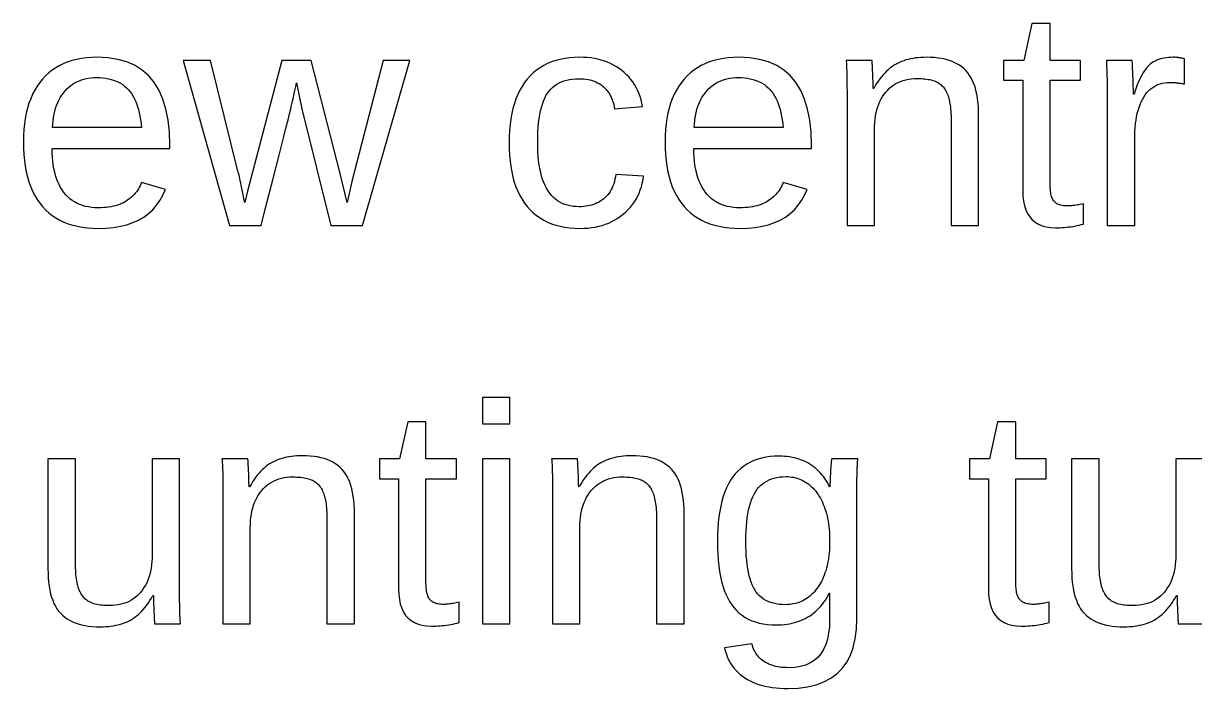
# Model space of a CAD drawing. Extents: x -27 to 133, y -77 to 15.
# Drawn here: x 82.41 to 91.01, y -1.87 to 3.01 of the extents above; entities that cross this region are included whole.
import ezdxf

# ---------------------------------------------------------------- set-up
doc = ezdxf.new("R2010")
doc.units = 0
doc.layers.get('0').update_dxf_attribs({"linetype": 'CONTINUOUS'})

msp = doc.modelspace()

# ---------------------------------------------------------------- linework, layer by layer
for points in [[(90.008, 1.51333), (90.0239, 1.51381), (90.0398, 1.5146), (90.0556, 1.51571), (90.0714, 1.51714), (90.0871, 1.51889), (90.1028, 1.52096), (90.1184, 1.52334), (90.134, 1.52604), (90.1495, 1.52906), (90.1649, 1.5324), (90.1803, 1.53606), (90.1957, 1.54003), (90.1957, 1.68885), (90.1842, 1.68653), (90.1731, 1.68439), (90.1624, 1.68245), (90.1522, 1.68068), (90.1424, 1.67911), (90.1331, 1.67771), (90.1241, 1.67651), (90.1156, 1.67549), (90.1075, 1.67465), (90.0998, 1.674), (90.0925, 1.67354), (90.0857, 1.67326), (90.0793, 1.67317), (90.0687, 1.67338), (90.0586, 1.674), (90.049, 1.67505), (90.0399, 1.67651), (90.0313, 1.67838), (90.0232, 1.68068), (90.0155, 1.68339), (90.0084, 1.68652), (90.0018, 1.69006), (89.9957, 1.69402), (89.99, 1.6984), (89.9849, 1.7032), (89.9803, 1.70841), (89.976, 1.71414), (89.9722, 1.72049), (89.9686, 1.72745), (89.9654, 1.73503), (89.9625, 1.74322), (89.96, 1.75203), (89.9578, 1.76146), (89.956, 1.7715), (89.9544, 1.78216), (89.9533, 1.79343), (89.9524, 1.80532), (89.9519, 1.81782), (89.9517, 1.83094), (89.9517, 2.59516), (90.1755, 2.59516), (90.1755, 2.74173), (89.9517, 2.74173), (89.9517, 3.01251), (89.8175, 3.01251), (89.7582, 2.74173), (89.6105, 2.74173), (89.6105, 2.59516), (89.7503, 2.59516), (89.7503, 1.7873), (89.7518, 1.74675), (89.7561, 1.70944), (89.7632, 1.67538), (89.7732, 1.64456), (89.7861, 1.61698), (89.8018, 1.59265), (89.8204, 1.57156), (89.8419, 1.55372), (89.8662, 1.53912), (89.8933, 1.52777), (89.9234, 1.51966), (89.9563, 1.51479), (89.992, 1.51317)], [(83.0191, 1.51039), (83.0734, 1.51548), (83.1244, 1.52395), (83.1722, 1.53582), (83.2167, 1.55107), (83.2579, 1.56971), (83.2959, 1.59175), (83.3305, 1.61717), (83.362, 1.64599), (83.3901, 1.67819), (83.415, 1.71378), (83.4366, 1.75277), (83.4549, 1.79514), (83.2781, 1.84548), (83.2735, 1.83325), (83.2683, 1.82136), (83.2625, 1.80979), (83.2561, 1.79855), (83.2491, 1.78765), (83.2415, 1.77708), (83.2332, 1.76683), (83.2244, 1.75692), (83.215, 1.74734), (83.205, 1.73809), (83.1943, 1.72917), (83.1831, 1.72058), (83.1713, 1.71232), (83.1588, 1.70455), (83.1458, 1.69739), (83.1321, 1.69085), (83.1178, 1.68494), (83.1029, 1.67965), (83.0874, 1.67499), (83.0712, 1.67094), (83.0545, 1.66752), (83.0371, 1.66472), (83.0191, 1.66254), (83.0005, 1.66098), (82.9813, 1.66005), (82.9615, 1.65974), (82.9365, 1.66041), (82.9124, 1.66241), (82.8893, 1.66576), (82.8671, 1.67044), (82.8458, 1.67646), (82.8255, 1.68381), (82.8062, 1.6925), (82.7877, 1.70254), (82.7702, 1.7139), (82.7537, 1.72661), (82.7381, 1.74065), (82.7234, 1.75603), (82.7097, 1.77275), (82.697, 1.7907), (82.6852, 1.80978), (82.6745, 1.82998), (82.6648, 1.8513), (82.6562, 1.87376), (82.6485, 1.89733), (82.6419, 1.92204), (82.6363, 1.94787), (82.6317, 1.97482), (82.6281, 2.0029), (82.6256, 2.0321), (82.6241, 2.06243), (82.6236, 2.09389), (83.4874, 2.09389), (83.4874, 2.12073), (83.4842, 2.21591), (83.4747, 2.30346), (83.4589, 2.38341), (83.4368, 2.45574), (83.4084, 2.52046), (83.3737, 2.57756), (83.3326, 2.62705), (83.2852, 2.66893), (83.2316, 2.70319), (83.1716, 2.72984), (83.1052, 2.74887), (83.0326, 2.76029), (82.9536, 2.7641), (82.9142, 2.76315), (82.8763, 2.76031), (82.8397, 2.75558), (82.8046, 2.74895), (82.7709, 2.74043), (82.7386, 2.73002), (82.7078, 2.71771), (82.6783, 2.70351), (82.6503, 2.68741), (82.6237, 2.66943), (82.5986, 2.64954), (82.5748, 2.62777), (82.5525, 2.6041), (82.5317, 2.57866), (82.5126, 2.55156), (82.4952, 2.5228), (82.4794, 2.4924), (82.4653, 2.46033), (82.4528, 2.42661), (82.442, 2.39124), (82.4329, 2.35421), (82.4254, 2.31552), (82.4196, 2.27518), (82.4154, 2.23319), (82.4129, 2.18953), (82.4121, 2.14423), (82.4129, 2.09661), (82.4154, 2.05082), (82.4196, 2.00688), (82.4254, 1.96478), (82.4329, 1.92452), (82.442, 1.8861), (82.4528, 1.84952), (82.4653, 1.81478), (82.4794, 1.78188), (82.4952, 1.75083), (82.5126, 1.72161), (82.5317, 1.69423), (82.5525, 1.6687), (82.5749, 1.64503), (82.5988, 1.62325), (82.6241, 1.60337), (82.6511, 1.58538), (82.6795, 1.56929), (82.7094, 1.55509), (82.7409, 1.54278), (82.7739, 1.53237), (82.8084, 1.52385), (82.8444, 1.51722), (82.8819, 1.51248), (82.9209, 1.50964), (82.9615, 1.5087)], [(86.5289, 1.50931), (86.5573, 1.51116), (86.5849, 1.51424), (86.6118, 1.51855), (86.6378, 1.52409), (86.663, 1.53086), (86.6875, 1.53887), (86.7111, 1.5481), (86.734, 1.55857), (86.756, 1.57027), (86.7773, 1.58319), (86.7978, 1.59736), (86.8174, 1.61275), (86.8361, 1.62917), (86.8536, 1.64644), (86.8699, 1.66453), (86.8849, 1.68346), (86.8988, 1.70322), (86.9114, 1.72382), (86.9229, 1.74525), (86.9331, 1.76752), (86.9422, 1.79062), (86.95, 1.81456), (86.9566, 1.83933), (86.962, 1.86493), (86.9663, 1.89137), (86.7626, 1.90478), (86.7597, 1.88656), (86.7561, 1.86908), (86.7519, 1.85235), (86.747, 1.83635), (86.7415, 1.8211), (86.7353, 1.80659), (86.7285, 1.79282), (86.721, 1.77979), (86.7128, 1.7675), (86.704, 1.75595), (86.6946, 1.74514), (86.6844, 1.73508), (86.6737, 1.72576), (86.6624, 1.71715), (86.6506, 1.70923), (86.6385, 1.702), (86.6259, 1.69546), (86.6129, 1.68961), (86.5995, 1.68444), (86.5857, 1.67997), (86.5715, 1.67618), (86.5568, 1.67308), (86.5418, 1.67067), (86.5263, 1.66895), (86.5104, 1.66792), (86.4941, 1.66758), (86.471, 1.66827), (86.4487, 1.67033), (86.4274, 1.67377), (86.4071, 1.67859), (86.3876, 1.68479), (86.369, 1.69236), (86.3514, 1.70131), (86.3347, 1.71164), (86.3188, 1.72335), (86.3039, 1.73643), (86.2899, 1.75089), (86.2769, 1.76672), (86.2647, 1.78393), (86.2534, 1.80258), (86.2431, 1.82271), (86.2336, 1.84432), (86.2251, 1.86741), (86.2174, 1.89199), (86.2107, 1.91805), (86.2048, 1.9456), (86.1999, 1.97462), (86.1958, 2.00513), (86.1927, 2.03712), (86.1904, 2.0706), (86.1891, 2.10556), (86.1886, 2.142), (86.189, 2.17987), (86.1903, 2.21602), (86.1924, 2.25044), (86.1954, 2.28315), (86.1992, 2.31413), (86.2039, 2.34339), (86.2094, 2.37093), (86.2157, 2.39675), (86.2229, 2.42085), (86.231, 2.44323), (86.2399, 2.46389), (86.2496, 2.48282), (86.2602, 2.50003), (86.2718, 2.51576), (86.2844, 2.53023), (86.298, 2.54344), (86.3127, 2.55539), (86.3284, 2.56608), (86.3452, 2.57552), (86.363, 2.5837), (86.3818, 2.59062), (86.4017, 2.59628), (86.4227, 2.60068), (86.4447, 2.60383), (86.4678, 2.60571), (86.4919, 2.60634), (86.5096, 2.60599), (86.5267, 2.60494), (86.5432, 2.60319), (86.5591, 2.60073), (86.5743, 2.59757), (86.5889, 2.59371), (86.6028, 2.58915), (86.6161, 2.58389), (86.6288, 2.57792), (86.6408, 2.57125), (86.6522, 2.56389), (86.663, 2.55582), (86.6731, 2.54704), (86.6826, 2.53767), (86.6916, 2.52782), (86.7, 2.51747), (86.7078, 2.50663), (86.7151, 2.4953), (86.7217, 2.48348), (86.7278, 2.47118), (86.7334, 2.45838), (86.7384, 2.44509), (86.7428, 2.43131), (86.7466, 2.41705), (86.7499, 2.40229), (86.7526, 2.38704), (86.9595, 2.4027), (86.9542, 2.42826), (86.9477, 2.45297), (86.9402, 2.47681), (86.9316, 2.49979), (86.922, 2.52191), (86.9112, 2.54317), (86.8994, 2.56357), (86.8865, 2.5831), (86.8725, 2.60178), (86.8574, 2.61959), (86.8412, 2.63655), (86.824, 2.65264), (86.8057, 2.66787), (86.7865, 2.68211), (86.7665, 2.6952), (86.7458, 2.70716), (86.7243, 2.71798), (86.7021, 2.72766), (86.6791, 2.7362), (86.6554, 2.7436), (86.631, 2.74987), (86.6058, 2.75499), (86.5798, 2.75898), (86.5531, 2.76182), (86.5256, 2.76353), (86.4974, 2.7641), (86.4596, 2.76315), (86.4231, 2.7603), (86.388, 2.75555), (86.3542, 2.7489), (86.3219, 2.74035), (86.2909, 2.7299), (86.2613, 2.71755), (86.233, 2.7033), (86.2062, 2.68714), (86.1807, 2.66909), (86.1566, 2.64914), (86.1339, 2.62729), (86.1125, 2.60354), (86.0927, 2.57798), (86.0744, 2.55071), (86.0577, 2.52172), (86.0426, 2.49101), (86.0291, 2.45859), (86.0172, 2.42446), (86.0069, 2.38861), (85.9981, 2.35105), (85.991, 2.31177), (85.9854, 2.27078), (85.9814, 2.22807), (85.9791, 2.18365), (85.9783, 2.13751), (85.9791, 2.09105), (85.9814, 2.04632), (85.9854, 2.00334), (85.9909, 1.96209), (85.9981, 1.92259), (86.0068, 1.88483), (86.017, 1.84881), (86.0289, 1.81453), (86.0424, 1.782), (86.0574, 1.7512), (86.074, 1.72215), (86.0922, 1.69483), (86.112, 1.66926), (86.1333, 1.64551), (86.156, 1.62366), (86.1801, 1.6037), (86.2056, 1.58565), (86.2326, 1.5695), (86.261, 1.55525), (86.2908, 1.5429), (86.3221, 1.53245), (86.3548, 1.5239), (86.3889, 1.51725), (86.4244, 1.5125), (86.4613, 1.50965), (86.4997, 1.5087)], [(87.7311, 1.51039), (87.7854, 1.51548), (87.8364, 1.52395), (87.8842, 1.53582), (87.9287, 1.55107), (87.9699, 1.56971), (88.0079, 1.59175), (88.0426, 1.61717), (88.074, 1.64599), (88.1021, 1.67819), (88.127, 1.71378), (88.1486, 1.75277), (88.1669, 1.79514), (87.9901, 1.84548), (87.9855, 1.83325), (87.9803, 1.82136), (87.9745, 1.80979), (87.9681, 1.79855), (87.9611, 1.78765), (87.9535, 1.77708), (87.9453, 1.76683), (87.9364, 1.75692), (87.927, 1.74734), (87.917, 1.73809), (87.9063, 1.72917), (87.8951, 1.72058), (87.8833, 1.71232), (87.8708, 1.70455), (87.8578, 1.69739), (87.8441, 1.69085), (87.8298, 1.68494), (87.8149, 1.67965), (87.7994, 1.67499), (87.7833, 1.67094), (87.7665, 1.66752), (87.7491, 1.66472), (87.7311, 1.66254), (87.7125, 1.66098), (87.6933, 1.66005), (87.6735, 1.65974), (87.6485, 1.66041), (87.6244, 1.66241), (87.6013, 1.66576), (87.5791, 1.67044), (87.5579, 1.67646), (87.5376, 1.68381), (87.5182, 1.6925), (87.4998, 1.70254), (87.4823, 1.7139), (87.4657, 1.72661), (87.4501, 1.74065), (87.4355, 1.75603), (87.4217, 1.77275), (87.409, 1.7907), (87.3973, 1.80978), (87.3866, 1.82998), (87.3769, 1.8513), (87.3682, 1.87376), (87.3606, 1.89733), (87.3539, 1.92204), (87.3483, 1.94787), (87.3437, 1.97482), (87.3402, 2.0029), (87.3376, 2.0321), (87.3361, 2.06243), (87.3356, 2.09389), (88.1994, 2.09389), (88.1994, 2.12073), (88.1962, 2.21591), (88.1868, 2.30346), (88.171, 2.38341), (88.1489, 2.45574), (88.1204, 2.52046), (88.0857, 2.57756), (88.0446, 2.62705), (87.9973, 2.66893), (87.9436, 2.70319), (87.8836, 2.72984), (87.8173, 2.74887), (87.7446, 2.76029), (87.6657, 2.7641), (87.6263, 2.76315), (87.5883, 2.76031), (87.5517, 2.75558), (87.5166, 2.74895), (87.4829, 2.74043), (87.4506, 2.73002), (87.4198, 2.71771), (87.3903, 2.70351), (87.3623, 2.68741), (87.3357, 2.66943), (87.3106, 2.64954), (87.2868, 2.62777), (87.2645, 2.6041), (87.2438, 2.57866), (87.2246, 2.55156), (87.2072, 2.5228), (87.1914, 2.4924), (87.1773, 2.46033), (87.1648, 2.42661), (87.154, 2.39124), (87.1449, 2.35421), (87.1374, 2.31552), (87.1316, 2.27518), (87.1274, 2.23319), (87.1249, 2.18953), (87.1241, 2.14423), (87.1249, 2.09661), (87.1274, 2.05082), (87.1316, 2.00688), (87.1374, 1.96478), (87.1449, 1.92452), (87.154, 1.8861), (87.1648, 1.84952), (87.1773, 1.81478), (87.1914, 1.78188), (87.2072, 1.75083), (87.2246, 1.72161), (87.2438, 1.69423), (87.2645, 1.6687), (87.2869, 1.64503), (87.3108, 1.62325), (87.3362, 1.60337), (87.3631, 1.58538), (87.3915, 1.56929), (87.4214, 1.55509), (87.4529, 1.54278), (87.4859, 1.53237), (87.5204, 1.52385), (87.5564, 1.51722), (87.5939, 1.51248), (87.6329, 1.50964), (87.6735, 1.5087)], [(88.6616, 2.23262), (88.6621, 2.25936), (88.6636, 2.28519), (88.666, 2.31011), (88.6695, 2.33411), (88.674, 2.35719), (88.6794, 2.37937), (88.6859, 2.40063), (88.6933, 2.42097), (88.7018, 2.4404), (88.7112, 2.45892), (88.7217, 2.47653), (88.7331, 2.49322), (88.7455, 2.50899), (88.7588, 2.52372), (88.7728, 2.53728), (88.7875, 2.54965), (88.803, 2.56085), (88.8191, 2.57086), (88.8361, 2.5797), (88.8537, 2.58736), (88.8721, 2.59384), (88.8912, 2.59914), (88.911, 2.60327), (88.9316, 2.60621), (88.9528, 2.60798), (88.9749, 2.60857), (88.9899, 2.6084), (89.0044, 2.60788), (89.0183, 2.60702), (89.0316, 2.60582), (89.0443, 2.60427), (89.0565, 2.60237), (89.0681, 2.60014), (89.0792, 2.59756), (89.0897, 2.59463), (89.0996, 2.59136), (89.1089, 2.58774), (89.1177, 2.58379), (89.1259, 2.57948), (89.1336, 2.57479), (89.1411, 2.56966), (89.1482, 2.56409), (89.1549, 2.55808), (89.1614, 2.55164), (89.1675, 2.54476), (89.1732, 2.53745), (89.1787, 2.5297), (89.1838, 2.52151), (89.1885, 2.51288), (89.193, 2.50381), (89.1971, 2.49431), (89.2009, 2.48438), (89.2043, 2.4739), (89.2075, 2.46279), (89.2105, 2.45105), (89.2131, 2.43867), (89.2155, 2.42565), (89.2176, 2.412), (89.2194, 2.39771), (89.2209, 2.38279), (89.2221, 2.36723), (89.2231, 2.35103), (89.2238, 2.3342), (89.2242, 2.31674), (89.2244, 2.29864), (89.2244, 1.53107), (89.4269, 1.53107), (89.4269, 2.33781), (89.4263, 2.37216), (89.4247, 2.40498), (89.422, 2.43627), (89.4181, 2.46604), (89.4132, 2.49427), (89.4072, 2.52098), (89.4001, 2.54615), (89.3919, 2.5698), (89.3826, 2.59191), (89.3723, 2.6125), (89.3608, 2.63156), (89.3482, 2.64909), (89.3346, 2.66508), (89.3197, 2.67973), (89.3036, 2.69321), (89.2863, 2.70551), (89.2677, 2.71664), (89.2478, 2.7266), (89.2266, 2.73539), (89.2042, 2.74301), (89.1805, 2.74945), (89.1556, 2.75473), (89.1293, 2.75883), (89.1019, 2.76176), (89.0731, 2.76351), (89.0431, 2.7641), (89.0225, 2.76379), (89.0025, 2.76287), (88.983, 2.76133), (88.964, 2.75918), (88.9455, 2.7564), (88.9275, 2.75302), (88.9101, 2.74902), (88.8932, 2.7444), (88.8768, 2.73917), (88.861, 2.73332), (88.8456, 2.72685), (88.8308, 2.71977), (88.8165, 2.71208), (88.8026, 2.70364), (88.789, 2.69433), (88.7756, 2.68416), (88.7625, 2.67312), (88.7496, 2.66121), (88.737, 2.64844), (88.7247, 2.6348), (88.7126, 2.62029), (88.7007, 2.60491), (88.6892, 2.58867), (88.6778, 2.57156), (88.6668, 2.55358), (88.656, 2.53473), (88.6526, 2.53473), (88.6523, 2.548), (88.6519, 2.56059), (88.6516, 2.57252), (88.6513, 2.58378), (88.651, 2.59437), (88.6507, 2.60429), (88.6504, 2.61354), (88.6501, 2.62212), (88.6498, 2.63003), (88.6495, 2.63728), (88.6492, 2.64386), (88.649, 2.64976), (88.6487, 2.655), (88.6484, 2.65987), (88.6482, 2.66464), (88.648, 2.66934), (88.6477, 2.67394), (88.6475, 2.67846), (88.6473, 2.68289), (88.647, 2.68724), (88.6468, 2.6915), (88.6466, 2.69568), (88.6464, 2.69977), (88.6463, 2.70377), (88.6461, 2.70768), (88.6459, 2.71152), (88.6457, 2.71519), (88.6455, 2.71864), (88.6454, 2.72186), (88.6452, 2.72486), (88.645, 2.72764), (88.6449, 2.73019), (88.6447, 2.73251), (88.6445, 2.73461), (88.6443, 2.73648), (88.6442, 2.73813), (88.644, 2.73956), (88.6438, 2.74075), (88.6437, 2.74173), (88.4535, 2.74173), (88.4544, 2.73352), (88.4554, 2.72337), (88.4562, 2.71128), (88.4569, 2.69724), (88.4576, 2.68125), (88.4582, 2.66331), (88.4587, 2.64343), (88.4592, 2.6216), (88.4595, 2.59782), (88.4598, 2.5721), (88.46, 2.54443), (88.4601, 2.51482), (88.4602, 2.48325), (88.4602, 1.53107), (88.6616, 1.53107)], [(90.5728, 2.16213), (90.5732, 2.19257), (90.5743, 2.22189), (90.5763, 2.25012), (90.579, 2.27723), (90.5825, 2.30324), (90.5868, 2.32815), (90.5919, 2.35194), (90.5978, 2.37464), (90.6044, 2.39622), (90.6118, 2.4167), (90.62, 2.43608), (90.629, 2.45434), (90.6388, 2.47151), (90.6493, 2.48748), (90.6605, 2.50217), (90.6724, 2.51559), (90.685, 2.52773), (90.6984, 2.53859), (90.7124, 2.54818), (90.7271, 2.55648), (90.7425, 2.56351), (90.7586, 2.56926), (90.7754, 2.57373), (90.793, 2.57693), (90.8112, 2.57884), (90.8301, 2.57948), (90.8403, 2.57942), (90.8501, 2.57922), (90.8597, 2.57889), (90.8689, 2.57842), (90.8778, 2.57783), (90.8864, 2.5771), (90.8946, 2.57624), (90.9026, 2.57525), (90.9102, 2.57412), (90.9175, 2.57286), (90.9245, 2.57147), (90.9312, 2.56995), (90.9375, 2.5683), (90.9375, 2.75291), (90.9312, 2.75457), (90.9248, 2.75609), (90.9185, 2.75748), (90.9122, 2.75874), (90.9059, 2.75986), (90.8996, 2.76086), (90.8933, 2.76172), (90.887, 2.76245), (90.8807, 2.76304), (90.8745, 2.7635), (90.8683, 2.76384), (90.8621, 2.76403), (90.8559, 2.7641), (90.8386, 2.76376), (90.822, 2.76275), (90.8059, 2.76106), (90.7905, 2.7587), (90.7757, 2.75566), (90.7615, 2.75195), (90.7479, 2.74756), (90.7349, 2.74249), (90.7225, 2.73675), (90.7107, 2.73034), (90.6996, 2.72325), (90.689, 2.71548), (90.6791, 2.70704), (90.6695, 2.69768), (90.6601, 2.68716), (90.6509, 2.67547), (90.6419, 2.66261), (90.633, 2.64859), (90.6243, 2.6334), (90.6158, 2.61705), (90.6075, 2.59953), (90.5993, 2.58084), (90.5913, 2.561), (90.5834, 2.53998), (90.5758, 2.5178), (90.5683, 2.49446), (90.5638, 2.49446), (90.5638, 2.5018), (90.5636, 2.51109), (90.5633, 2.52232), (90.563, 2.5355), (90.5625, 2.55063), (90.5619, 2.56771), (90.5612, 2.58673), (90.5604, 2.60769), (90.5595, 2.63061), (90.5585, 2.65547), (90.5574, 2.68227), (90.5562, 2.71103), (90.5549, 2.74173), (90.3647, 2.74173), (90.3657, 2.71813), (90.3666, 2.69485), (90.3674, 2.67189), (90.3682, 2.64925), (90.3688, 2.62692), (90.3694, 2.60492), (90.3699, 2.58323), (90.3704, 2.56185), (90.3707, 2.5408), (90.371, 2.52006), (90.3712, 2.49964), (90.3713, 2.47954), (90.3714, 2.45976), (90.3714, 1.53107), (90.5728, 1.53107)], [(84.1884, 1.6508), (84.217, 1.76212), (84.2433, 1.86503), (84.2675, 1.95951), (84.2894, 2.04559), (84.3092, 2.12324), (84.3267, 2.19249), (84.3421, 2.25332), (84.3552, 2.30573), (84.3662, 2.34973), (84.375, 2.38531), (84.3815, 2.41248), (84.3859, 2.43123), (84.3891, 2.44551), (84.3922, 2.45927), (84.3951, 2.47251), (84.3979, 2.48523), (84.4006, 2.49742), (84.4032, 2.50909), (84.4056, 2.52024), (84.4078, 2.53086), (84.41, 2.54096), (84.412, 2.55054), (84.4139, 2.55959), (84.4156, 2.56812), (84.4172, 2.57613), (84.4575, 2.38704), (84.669, 1.53107), (84.9029, 1.53107), (85.2497, 2.74173), (85.0528, 2.74173), (84.8234, 1.85332), (84.7887, 1.69779), (84.7373, 1.91037), (84.5258, 2.74173), (84.3098, 2.74173), (84.057, 1.78058), (84.0379, 1.69779), (84.0319, 1.72675), (84.0263, 1.75372), (84.0211, 1.7787), (84.0162, 1.8017), (84.0118, 1.82272), (84.0077, 1.84175), (84.004, 1.85879), (84.0007, 1.87384), (83.9977, 1.88691), (83.9952, 1.898), (83.993, 1.9071), (83.9912, 1.91421), (83.9898, 1.91933), (83.7851, 2.74173), (83.5859, 2.74173), (83.9249, 1.53107), (84.1577, 1.53107)], [(82.6273, 2.2742), (82.6297, 2.29923), (82.6331, 2.3234), (82.6374, 2.3467), (82.6426, 2.36913), (82.6488, 2.3907), (82.6559, 2.4114), (82.6639, 2.43123), (82.6729, 2.45019), (82.6828, 2.46829), (82.6936, 2.48552), (82.7054, 2.50188), (82.7181, 2.51738), (82.7316, 2.53186), (82.7459, 2.54519), (82.7609, 2.55735), (82.7766, 2.56836), (82.793, 2.57821), (82.8101, 2.5869), (82.828, 2.59443), (82.8466, 2.6008), (82.8659, 2.60602), (82.8859, 2.61007), (82.9066, 2.61297), (82.9281, 2.61471), (82.9503, 2.61529), (82.9731, 2.61477), (82.9951, 2.61321), (83.0162, 2.61061), (83.0366, 2.60697), (83.056, 2.60229), (83.0747, 2.59658), (83.0925, 2.58982), (83.1095, 2.58203), (83.1256, 2.57319), (83.141, 2.56332), (83.1554, 2.5524), (83.1691, 2.54045), (83.1819, 2.52746), (83.1939, 2.51333), (83.2052, 2.49798), (83.2157, 2.48141), (83.2254, 2.46361), (83.2344, 2.44459), (83.2427, 2.42434), (83.2502, 2.40286), (83.2569, 2.38016), (83.2629, 2.35624), (83.2681, 2.33109), (83.2726, 2.30472), (83.2763, 2.27712), (83.2792, 2.24829), (82.6258, 2.24829)], [(87.3393, 2.2742), (87.3418, 2.29923), (87.3451, 2.3234), (87.3494, 2.3467), (87.3547, 2.36913), (87.3608, 2.3907), (87.3679, 2.4114), (87.376, 2.43123), (87.3849, 2.45019), (87.3948, 2.46829), (87.4057, 2.48552), (87.4174, 2.50188), (87.4301, 2.51738), (87.4437, 2.53186), (87.4579, 2.54519), (87.4729, 2.55735), (87.4886, 2.56836), (87.505, 2.57821), (87.5221, 2.5869), (87.54, 2.59443), (87.5586, 2.6008), (87.5779, 2.60602), (87.5979, 2.61007), (87.6187, 2.61297), (87.6401, 2.61471), (87.6623, 2.61529), (87.6851, 2.61477), (87.7071, 2.61321), (87.7283, 2.61061), (87.7486, 2.60697), (87.7681, 2.60229), (87.7867, 2.59658), (87.8045, 2.58982), (87.8215, 2.58203), (87.8377, 2.57319), (87.853, 2.56332), (87.8675, 2.5524), (87.8811, 2.54045), (87.8939, 2.52746), (87.9059, 2.51333), (87.9172, 2.49798), (87.9277, 2.48141), (87.9374, 2.46361), (87.9464, 2.44459), (87.9547, 2.42434), (87.9622, 2.40286), (87.9689, 2.38016), (87.9749, 2.35624), (87.9801, 2.33109), (87.9846, 2.30472), (87.9883, 2.27712), (87.9913, 2.24829), (87.3378, 2.24829)], [(85.9838, 0.26804), (85.7824, 0.26804), (85.7824, 0.07559), (85.9838, 0.07559)], [(85.4246, -1.41016), (85.4406, -1.40968), (85.4565, -1.40889), (85.4723, -1.40778), (85.488, -1.40634), (85.5038, -1.4046), (85.5194, -1.40253), (85.535, -1.40015), (85.5506, -1.39744), (85.5661, -1.39442), (85.5816, -1.39109), (85.597, -1.38743), (85.6123, -1.38346), (85.6123, -1.23464), (85.6008, -1.23696), (85.5897, -1.2391), (85.5791, -1.24104), (85.5689, -1.24281), (85.5591, -1.24438), (85.5497, -1.24577), (85.5407, -1.24698), (85.5322, -1.248), (85.5241, -1.24883), (85.5164, -1.24948), (85.5092, -1.24995), (85.5024, -1.25023), (85.4959, -1.25032), (85.4853, -1.25011), (85.4752, -1.24948), (85.4656, -1.24844), (85.4565, -1.24698), (85.4479, -1.2451), (85.4398, -1.24281), (85.4322, -1.2401), (85.4251, -1.23697), (85.4184, -1.23343), (85.4123, -1.22946), (85.4067, -1.22508), (85.4015, -1.22029), (85.3969, -1.21507), (85.3927, -1.20934), (85.3888, -1.203), (85.3853, -1.19604), (85.3821, -1.18846), (85.3792, -1.18026), (85.3767, -1.17146), (85.3745, -1.16203), (85.3726, -1.15199), (85.3711, -1.14133), (85.3699, -1.13006), (85.3691, -1.11817), (85.3686, -1.10567), (85.3684, -1.09254), (85.3684, -0.32833), (85.5922, -0.32833), (85.5922, -0.18176), (85.3684, -0.18176), (85.3684, 0.08902), (85.2341, 0.08902), (85.1748, -0.18176), (85.0271, -0.18176), (85.0271, -0.32833), (85.167, -0.32833), (85.167, -1.13619), (85.1684, -1.17674), (85.1727, -1.21405), (85.1799, -1.24811), (85.1899, -1.27893), (85.2027, -1.30651), (85.2185, -1.33084), (85.2371, -1.35192), (85.2585, -1.36977), (85.2828, -1.38437), (85.31, -1.39572), (85.34, -1.40383), (85.3729, -1.4087), (85.4087, -1.41032)], [(89.7562, -1.41016), (89.7721, -1.40968), (89.788, -1.40889), (89.8038, -1.40778), (89.8196, -1.40634), (89.8353, -1.4046), (89.851, -1.40253), (89.8666, -1.40015), (89.8822, -1.39744), (89.8977, -1.39442), (89.9131, -1.39109), (89.9285, -1.38743), (89.9439, -1.38346), (89.9439, -1.23464), (89.9324, -1.23696), (89.9213, -1.2391), (89.9107, -1.24104), (89.9004, -1.24281), (89.8906, -1.24438), (89.8813, -1.24577), (89.8723, -1.24698), (89.8638, -1.248), (89.8557, -1.24883), (89.848, -1.24948), (89.8407, -1.24995), (89.8339, -1.25023), (89.8275, -1.25032), (89.8169, -1.25011), (89.8068, -1.24948), (89.7972, -1.24844), (89.7881, -1.24698), (89.7795, -1.2451), (89.7714, -1.24281), (89.7638, -1.2401), (89.7566, -1.23697), (89.75, -1.23343), (89.7439, -1.22946), (89.7382, -1.22508), (89.7331, -1.22029), (89.7285, -1.21507), (89.7243, -1.20934), (89.7204, -1.203), (89.7168, -1.19604), (89.7136, -1.18846), (89.7107, -1.18026), (89.7082, -1.17146), (89.706, -1.16203), (89.7042, -1.15199), (89.7026, -1.14133), (89.7015, -1.13006), (89.7006, -1.11817), (89.7001, -1.10567), (89.6999, -1.09254), (89.6999, -0.32833), (89.9237, -0.32833), (89.9237, -0.18176), (89.6999, -0.18176), (89.6999, 0.08902), (89.5657, 0.08902), (89.5064, -0.18176), (89.3587, -0.18176), (89.3587, -0.32833), (89.4985, -0.32833), (89.4985, -1.13619), (89.5, -1.17674), (89.5043, -1.21405), (89.5114, -1.24811), (89.5214, -1.27893), (89.5343, -1.30651), (89.55, -1.33084), (89.5686, -1.35192), (89.5901, -1.36977), (89.6144, -1.38437), (89.6416, -1.39572), (89.6716, -1.40383), (89.7045, -1.4087), (89.7402, -1.41032)], [(84.0782, -0.69087), (84.0787, -0.66413), (84.0802, -0.6383), (84.0827, -0.61338), (84.0862, -0.58938), (84.0906, -0.56629), (84.0961, -0.54412), (84.1025, -0.52286), (84.11, -0.50252), (84.1184, -0.48308), (84.1279, -0.46457), (84.1383, -0.44696), (84.1497, -0.43027), (84.1621, -0.41449), (84.1754, -0.39976), (84.1894, -0.38621), (84.2041, -0.37384), (84.2196, -0.36264), (84.2358, -0.35263), (84.2527, -0.34379), (84.2703, -0.33613), (84.2887, -0.32965), (84.3078, -0.32434), (84.3276, -0.32022), (84.3482, -0.31727), (84.3695, -0.31551), (84.3915, -0.31492), (84.4065, -0.31509), (84.421, -0.31561), (84.4349, -0.31647), (84.4482, -0.31767), (84.461, -0.31922), (84.4732, -0.32111), (84.4848, -0.32335), (84.4958, -0.32593), (84.5063, -0.32886), (84.5162, -0.33213), (84.5256, -0.33574), (84.5343, -0.3397), (84.5425, -0.34401), (84.5503, -0.3487), (84.5577, -0.35383), (84.5648, -0.3594), (84.5716, -0.3654), (84.578, -0.37184), (84.5841, -0.37872), (84.5899, -0.38604), (84.5953, -0.39379), (84.6004, -0.40198), (84.6052, -0.41061), (84.6096, -0.41967), (84.6137, -0.42917), (84.6175, -0.43911), (84.621, -0.44959), (84.6242, -0.4607), (84.6271, -0.47244), (84.6298, -0.48482), (84.6321, -0.49784), (84.6342, -0.51149), (84.636, -0.52578), (84.6375, -0.5407), (84.6388, -0.55626), (84.6398, -0.57246), (84.6405, -0.58929), (84.6409, -0.60675), (84.641, -0.62485), (84.641, -1.39242), (84.8435, -1.39242), (84.8435, -0.58568), (84.843, -0.55133), (84.8413, -0.51851), (84.8386, -0.48721), (84.8348, -0.45745), (84.8299, -0.42922), (84.8239, -0.40251), (84.8168, -0.37733), (84.8086, -0.35369), (84.7993, -0.33157), (84.7889, -0.31099), (84.7774, -0.29193), (84.7649, -0.2744), (84.7512, -0.2584), (84.7364, -0.24376), (84.7203, -0.23028), (84.7029, -0.21798), (84.6843, -0.20685), (84.6644, -0.19689), (84.6433, -0.1881), (84.6208, -0.18048), (84.5971, -0.17403), (84.5722, -0.16876), (84.546, -0.16466), (84.5185, -0.16173), (84.4898, -0.15997), (84.4598, -0.15939), (84.4392, -0.1597), (84.4191, -0.16062), (84.3996, -0.16216), (84.3806, -0.16431), (84.3621, -0.16708), (84.3442, -0.17047), (84.3268, -0.17447), (84.3099, -0.17909), (84.2935, -0.18432), (84.2776, -0.19017), (84.2623, -0.19664), (84.2475, -0.20372), (84.2332, -0.21141), (84.2193, -0.21985), (84.2056, -0.22915), (84.1922, -0.23933), (84.1791, -0.25037), (84.1663, -0.26227), (84.1536, -0.27505), (84.1413, -0.28869), (84.1292, -0.3032), (84.1174, -0.31857), (84.1058, -0.33482), (84.0945, -0.35193), (84.0834, -0.36991), (84.0726, -0.38875), (84.0693, -0.38875), (84.0689, -0.37549), (84.0686, -0.36289), (84.0683, -0.35097), (84.0679, -0.33971), (84.0676, -0.32912), (84.0673, -0.3192), (84.067, -0.30995), (84.0667, -0.30137), (84.0664, -0.29345), (84.0662, -0.28621), (84.0659, -0.27963), (84.0656, -0.27372), (84.0653, -0.26848), (84.0651, -0.26362), (84.0648, -0.25884), (84.0646, -0.25415), (84.0644, -0.24955), (84.0641, -0.24503), (84.0639, -0.24059), (84.0637, -0.23625), (84.0635, -0.23199), (84.0633, -0.22781), (84.0631, -0.22372), (84.0629, -0.21972), (84.0627, -0.2158), (84.0625, -0.21197), (84.0624, -0.2083), (84.0622, -0.20485), (84.062, -0.20162), (84.0619, -0.19862), (84.0617, -0.19585), (84.0615, -0.1933), (84.0613, -0.19098), (84.0612, -0.18888), (84.061, -0.18701), (84.0608, -0.18536), (84.0607, -0.18393), (84.0605, -0.18274), (84.0603, -0.18176), (83.8701, -0.18176), (83.8711, -0.18996), (83.872, -0.20011), (83.8728, -0.21221), (83.8736, -0.22625), (83.8743, -0.24224), (83.8749, -0.26018), (83.8754, -0.28006), (83.8758, -0.30189), (83.8762, -0.32566), (83.8764, -0.35139), (83.8766, -0.37906), (83.8768, -0.40867), (83.8768, -0.44023), (83.8768, -1.39242), (84.0782, -1.39242)], [(86.4986, -0.69087), (86.4991, -0.66413), (86.5006, -0.6383), (86.503, -0.61338), (86.5065, -0.58938), (86.511, -0.56629), (86.5164, -0.54412), (86.5229, -0.52286), (86.5303, -0.50252), (86.5388, -0.48308), (86.5482, -0.46457), (86.5587, -0.44696), (86.5701, -0.43027), (86.5825, -0.41449), (86.5958, -0.39976), (86.6098, -0.38621), (86.6245, -0.37384), (86.64, -0.36264), (86.6561, -0.35263), (86.6731, -0.34379), (86.6907, -0.33613), (86.7091, -0.32965), (86.7282, -0.32434), (86.748, -0.32022), (86.7686, -0.31727), (86.7898, -0.31551), (86.8119, -0.31492), (86.8269, -0.31509), (86.8414, -0.31561), (86.8552, -0.31647), (86.8686, -0.31767), (86.8813, -0.31922), (86.8935, -0.32111), (86.9051, -0.32335), (86.9162, -0.32593), (86.9267, -0.32886), (86.9366, -0.33213), (86.9459, -0.33574), (86.9547, -0.3397), (86.9629, -0.34401), (86.9706, -0.3487), (86.9781, -0.35383), (86.9852, -0.3594), (86.9919, -0.3654), (86.9984, -0.37184), (87.0045, -0.37872), (87.0102, -0.38604), (87.0157, -0.39379), (87.0208, -0.40198), (87.0255, -0.41061), (87.03, -0.41967), (87.0341, -0.42917), (87.0379, -0.43911), (87.0413, -0.44959), (87.0445, -0.4607), (87.0475, -0.47244), (87.0501, -0.48482), (87.0525, -0.49784), (87.0546, -0.51149), (87.0564, -0.52578), (87.0579, -0.5407), (87.0591, -0.55626), (87.0601, -0.57246), (87.0608, -0.58929), (87.0612, -0.60675), (87.0614, -0.62485), (87.0614, -1.39242), (87.2639, -1.39242), (87.2639, -0.58568), (87.2633, -0.55133), (87.2617, -0.51851), (87.259, -0.48721), (87.2551, -0.45745), (87.2502, -0.42922), (87.2442, -0.40251), (87.2371, -0.37733), (87.2289, -0.35369), (87.2196, -0.33157), (87.2093, -0.31099), (87.1978, -0.29193), (87.1852, -0.2744), (87.1716, -0.2584), (87.1567, -0.24376), (87.1406, -0.23028), (87.1233, -0.21798), (87.1047, -0.20685), (87.0848, -0.19689), (87.0636, -0.1881), (87.0412, -0.18048), (87.0175, -0.17403), (86.9926, -0.16876), (86.9663, -0.16466), (86.9389, -0.16173), (86.9101, -0.15997), (86.8801, -0.15939), (86.8595, -0.1597), (86.8395, -0.16062), (86.82, -0.16216), (86.801, -0.16431), (86.7825, -0.16708), (86.7645, -0.17047), (86.7471, -0.17447), (86.7302, -0.17909), (86.7138, -0.18432), (86.698, -0.19017), (86.6826, -0.19664), (86.6678, -0.20372), (86.6535, -0.21141), (86.6396, -0.21985), (86.626, -0.22915), (86.6126, -0.23933), (86.5995, -0.25037), (86.5866, -0.26227), (86.574, -0.27505), (86.5616, -0.28869), (86.5496, -0.3032), (86.5377, -0.31857), (86.5261, -0.33482), (86.5148, -0.35193), (86.5038, -0.36991), (86.493, -0.38875), (86.4896, -0.38875), (86.4893, -0.37549), (86.4889, -0.36289), (86.4886, -0.35097), (86.4883, -0.33971), (86.488, -0.32912), (86.4877, -0.3192), (86.4874, -0.30995), (86.4871, -0.30137), (86.4868, -0.29345), (86.4865, -0.28621), (86.4862, -0.27963), (86.486, -0.27372), (86.4857, -0.26848), (86.4854, -0.26362), (86.4852, -0.25884), (86.4849, -0.25415), (86.4847, -0.24955), (86.4845, -0.24503), (86.4843, -0.24059), (86.484, -0.23625), (86.4838, -0.23199), (86.4836, -0.22781), (86.4834, -0.22372), (86.4833, -0.21972), (86.4831, -0.2158), (86.4829, -0.21197), (86.4827, -0.2083), (86.4825, -0.20485), (86.4824, -0.20162), (86.4822, -0.19862), (86.482, -0.19585), (86.4819, -0.1933), (86.4817, -0.19098), (86.4815, -0.18888), (86.4813, -0.18701), (86.4812, -0.18536), (86.481, -0.18393), (86.4808, -0.18274), (86.4807, -0.18176), (86.2905, -0.18176), (86.2914, -0.18996), (86.2924, -0.20011), (86.2932, -0.21221), (86.2939, -0.22625), (86.2946, -0.24224), (86.2952, -0.26018), (86.2957, -0.28006), (86.2962, -0.30189), (86.2965, -0.32566), (86.2968, -0.35139), (86.297, -0.37906), (86.2971, -0.40867), (86.2972, -0.44023), (86.2972, -1.39242), (86.4986, -1.39242)], [(88.1009, -1.86493), (88.1699, -1.85587), (88.2329, -1.84077), (88.2899, -1.81964), (88.3409, -1.79247), (88.3858, -1.75926), (88.4248, -1.72001), (88.4578, -1.67473), (88.4848, -1.62341), (88.5058, -1.56604), (88.5208, -1.50265), (88.5298, -1.43321), (88.5328, -1.35773), (88.5328, -0.4324), (88.5328, -0.4039), (88.533, -0.37694), (88.5332, -0.35152), (88.5334, -0.32763), (88.5338, -0.30528), (88.5342, -0.28446), (88.5347, -0.26518), (88.5353, -0.24744), (88.536, -0.23123), (88.5368, -0.21656), (88.5376, -0.20342), (88.5385, -0.19182), (88.5395, -0.18176), (88.3482, -0.18176), (88.3475, -0.18341), (88.3468, -0.18595), (88.3461, -0.18937), (88.3454, -0.19368), (88.3447, -0.19888), (88.3441, -0.20496), (88.3434, -0.21194), (88.3427, -0.21979), (88.342, -0.22854), (88.3413, -0.23817), (88.3406, -0.24869), (88.3399, -0.2601), (88.3392, -0.2724), (88.3386, -0.28484), (88.338, -0.29671), (88.3374, -0.30799), (88.3369, -0.31869), (88.3365, -0.3288), (88.3361, -0.33834), (88.3357, -0.34729), (88.3354, -0.35565), (88.3352, -0.36344), (88.335, -0.37064), (88.3349, -0.37726), (88.3348, -0.3833), (88.3348, -0.38875), (88.3325, -0.38875), (88.3244, -0.37235), (88.3157, -0.35654), (88.3065, -0.34131), (88.2968, -0.32668), (88.2866, -0.31263), (88.2758, -0.29917), (88.2646, -0.28631), (88.2529, -0.27403), (88.2406, -0.26234), (88.2278, -0.25124), (88.2146, -0.24073), (88.2008, -0.23081), (88.1865, -0.22148), (88.1718, -0.21279), (88.1566, -0.20479), (88.141, -0.19749), (88.1251, -0.19089), (88.1087, -0.18498), (88.092, -0.17977), (88.0748, -0.17525), (88.0572, -0.17143), (88.0392, -0.1683), (88.0209, -0.16587), (88.0021, -0.16413), (87.9829, -0.16309), (87.9633, -0.16274), (87.9287, -0.16364), (87.8955, -0.16635), (87.8636, -0.17087), (87.8332, -0.1772), (87.8041, -0.18533), (87.7765, -0.19527), (87.7502, -0.20702), (87.7253, -0.22058), (87.7017, -0.23594), (87.6796, -0.25312), (87.6588, -0.2721), (87.6394, -0.29288), (87.6215, -0.31548), (87.6048, -0.33997), (87.5895, -0.36645), (87.5755, -0.39493), (87.5629, -0.4254), (87.5516, -0.45787), (87.5416, -0.49233), (87.533, -0.52877), (87.5256, -0.56722), (87.5197, -0.60765), (87.515, -0.65008), (87.5117, -0.6945), (87.5097, -0.74092), (87.509, -0.78932), (87.5096, -0.83704), (87.5115, -0.88276), (87.5146, -0.92647), (87.5189, -0.96819), (87.5245, -1.00791), (87.5313, -1.04563), (87.5393, -1.08135), (87.5486, -1.11507), (87.5591, -1.14679), (87.5709, -1.17651), (87.5839, -1.20424), (87.5981, -1.22996), (87.6136, -1.25368), (87.6304, -1.27553), (87.6486, -1.29563), (87.6682, -1.31398), (87.6892, -1.33059), (87.7116, -1.34544), (87.7353, -1.35855), (87.7605, -1.36991), (87.7871, -1.37953), (87.8151, -1.38739), (87.8444, -1.39351), (87.8752, -1.39788), (87.9074, -1.4005), (87.9409, -1.40138), (87.9612, -1.40103), (87.9811, -1.39999), (88.0006, -1.39825), (88.0197, -1.39581), (88.0384, -1.39269), (88.0567, -1.38886), (88.0746, -1.38434), (88.0921, -1.37913), (88.1092, -1.37322), (88.1259, -1.36662), (88.1422, -1.35932), (88.1581, -1.35132), (88.1736, -1.34264), (88.1887, -1.33326), (88.2033, -1.32319), (88.2173, -1.31245), (88.2309, -1.30102), (88.2439, -1.28892), (88.2565, -1.27613), (88.2686, -1.26266), (88.2801, -1.24851), (88.2911, -1.23367), (88.3017, -1.21816), (88.3117, -1.20196), (88.3213, -1.18508), (88.3303, -1.16752), (88.3325, -1.16752), (88.3325, -1.3622), (88.3307, -1.41434), (88.3254, -1.46231), (88.3165, -1.50611), (88.304, -1.54573), (88.288, -1.58119), (88.2684, -1.61247), (88.2453, -1.63958), (88.2185, -1.66252), (88.1883, -1.68129), (88.1544, -1.69589), (88.117, -1.70632), (88.0761, -1.71258), (88.0315, -1.71466), (88.0146, -1.71439), (87.9981, -1.71359), (87.9822, -1.71225), (87.9668, -1.71037), (87.9518, -1.70796), (87.9374, -1.70501), (87.9235, -1.70152), (87.9101, -1.6975), (87.8973, -1.69294), (87.8849, -1.68784), (87.873, -1.68221), (87.8617, -1.67604), (87.8508, -1.66934), (87.8405, -1.66214), (87.8308, -1.65448), (87.8217, -1.64637), (87.8131, -1.6378), (87.8051, -1.62877), (87.7977, -1.61929), (87.7908, -1.60935), (87.7846, -1.59895), (87.7789, -1.58809), (87.7738, -1.57678), (87.7692, -1.56501), (87.7653, -1.55279), (87.7619, -1.54011), (87.5594, -1.5692), (87.565, -1.59084), (87.5717, -1.61172), (87.5793, -1.63181), (87.588, -1.65114), (87.5976, -1.66968), (87.6082, -1.68746), (87.6198, -1.70446), (87.6325, -1.72068), (87.6461, -1.73613), (87.6607, -1.7508), (87.6762, -1.7647), (87.6928, -1.77783), (87.7104, -1.79018), (87.729, -1.80169), (87.7485, -1.81227), (87.7689, -1.82193), (87.7903, -1.83067), (87.8127, -1.8385), (87.836, -1.8454), (87.8603, -1.85138), (87.8855, -1.85644), (87.9117, -1.86058), (87.9388, -1.8638), (87.9669, -1.86611), (87.9959, -1.86749), (88.0259, -1.86795)], [(82.9966, -1.41448), (83.0166, -1.41356), (83.0361, -1.41202), (83.0551, -1.40986), (83.0736, -1.40709), (83.0916, -1.40371), (83.109, -1.39971), (83.1259, -1.39509), (83.1423, -1.38986), (83.1581, -1.38401), (83.1735, -1.37754), (83.1883, -1.37046), (83.2026, -1.36277), (83.2165, -1.35433), (83.2301, -1.34502), (83.2435, -1.33485), (83.2566, -1.32381), (83.2695, -1.3119), (83.2821, -1.29913), (83.2945, -1.28549), (83.3066, -1.27098), (83.3184, -1.2556), (83.33, -1.23936), (83.3413, -1.22225), (83.3524, -1.20427), (83.3632, -1.18542), (83.3665, -1.18542), (83.3668, -1.19869), (83.3672, -1.21128), (83.3675, -1.22321), (83.3678, -1.23447), (83.3681, -1.24506), (83.3685, -1.25498), (83.3688, -1.26423), (83.369, -1.27282), (83.3693, -1.28073), (83.3696, -1.28798), (83.3699, -1.29456), (83.3702, -1.30047), (83.3704, -1.30571), (83.3707, -1.31057), (83.3709, -1.31535), (83.3712, -1.32003), (83.3714, -1.32464), (83.3716, -1.32916), (83.3718, -1.33359), (83.3721, -1.33793), (83.3723, -1.34219), (83.3725, -1.34637), (83.3727, -1.35046), (83.3729, -1.35446), (83.373, -1.35837), (83.3732, -1.3622), (83.3734, -1.36588), (83.3736, -1.36933), (83.3737, -1.37255), (83.3739, -1.37555), (83.3741, -1.37833), (83.3743, -1.38088), (83.3744, -1.3832), (83.3746, -1.3853), (83.3748, -1.38717), (83.3749, -1.38882), (83.3751, -1.39024), (83.3753, -1.39144), (83.3755, -1.39242), (83.5657, -1.39242), (83.5647, -1.38421), (83.5638, -1.37406), (83.5629, -1.36197), (83.5622, -1.34792), (83.5615, -1.33194), (83.5609, -1.314), (83.5604, -1.29412), (83.56, -1.27229), (83.5596, -1.24851), (83.5593, -1.22279), (83.5591, -1.19512), (83.559, -1.16551), (83.559, -1.13394), (83.559, -0.18176), (83.3576, -0.18176), (83.3576, -0.88331), (83.3571, -0.91005), (83.3556, -0.93588), (83.3531, -0.96079), (83.3496, -0.9848), (83.3451, -1.00788), (83.3397, -1.03006), (83.3332, -1.05132), (83.3258, -1.07166), (83.3173, -1.09109), (83.3079, -1.10961), (83.2975, -1.12722), (83.2861, -1.14391), (83.2736, -1.15968), (83.2604, -1.17441), (83.2464, -1.18797), (83.2316, -1.20034), (83.2162, -1.21153), (83.2, -1.22155), (83.1831, -1.23039), (83.1654, -1.23805), (83.147, -1.24453), (83.1279, -1.24983), (83.1081, -1.25396), (83.0876, -1.2569), (83.0663, -1.25867), (83.0443, -1.25926), (83.0292, -1.25909), (83.0148, -1.25857), (83.0009, -1.25771), (82.9875, -1.25651), (82.9748, -1.25496), (82.9626, -1.25306), (82.951, -1.25083), (82.9399, -1.24824), (82.9294, -1.24532), (82.9195, -1.24205), (82.9102, -1.23843), (82.9014, -1.23447), (82.8932, -1.23017), (82.8854, -1.22548), (82.878, -1.22035), (82.8709, -1.21478), (82.8642, -1.20877), (82.8578, -1.20233), (82.8517, -1.19545), (82.8459, -1.18814), (82.8405, -1.18038), (82.8353, -1.17219), (82.8306, -1.16357), (82.8261, -1.1545), (82.822, -1.145), (82.8182, -1.13507), (82.8148, -1.12459), (82.8116, -1.11348), (82.8086, -1.10174), (82.806, -1.08936), (82.8036, -1.07634), (82.8016, -1.06269), (82.7998, -1.0484), (82.7982, -1.03348), (82.797, -1.01792), (82.796, -1.00172), (82.7953, -0.98489), (82.7949, -0.96743), (82.7947, -0.94932), (82.7947, -0.18176), (82.5922, -0.18176), (82.5922, -0.9885), (82.5928, -1.02285), (82.5944, -1.05567), (82.5971, -1.08696), (82.601, -1.11672), (82.6059, -1.14495), (82.6119, -1.17166), (82.619, -1.19683), (82.6272, -1.22048), (82.6365, -1.2426), (82.6468, -1.26318), (82.6583, -1.28224), (82.6709, -1.29977), (82.6845, -1.31577), (82.6994, -1.33042), (82.7155, -1.3439), (82.7328, -1.3562), (82.7515, -1.36733), (82.7713, -1.37729), (82.7925, -1.38608), (82.8149, -1.3937), (82.8386, -1.40014), (82.8636, -1.40542), (82.8898, -1.40952), (82.9173, -1.41245), (82.946, -1.4142), (82.976, -1.41479)], [(85.9838, -0.18176), (85.7824, -0.18176), (85.7824, -1.39242), (85.9838, -1.39242)], [(87.9851, -1.2519), (87.9622, -1.24998), (87.9403, -1.24677), (87.9196, -1.24227), (87.9, -1.23649), (87.8815, -1.22943), (87.8641, -1.22108), (87.8478, -1.21145), (87.8327, -1.20053), (87.8186, -1.18833), (87.8057, -1.17485), (87.7939, -1.16008), (87.7831, -1.14402), (87.7734, -1.1265), (87.7644, -1.10732), (87.7562, -1.08648), (87.7488, -1.06399), (87.7421, -1.03984), (87.7363, -1.01404), (87.7312, -0.98659), (87.7269, -0.95747), (87.7234, -0.9267), (87.7206, -0.89428), (87.7187, -0.8602), (87.7175, -0.82447), (87.7171, -0.78708), (87.7175, -0.74934), (87.7188, -0.71325), (87.7209, -0.67879), (87.7238, -0.64598), (87.7276, -0.61481), (87.7321, -0.58528), (87.7376, -0.55739), (87.7438, -0.53115), (87.7509, -0.50655), (87.7588, -0.48359), (87.7676, -0.46227), (87.7772, -0.44259), (87.7876, -0.42456), (87.799, -0.40801), (87.8113, -0.39278), (87.8246, -0.37888), (87.8389, -0.3663), (87.8543, -0.35504), (87.8706, -0.34511), (87.8879, -0.33651), (87.9062, -0.32922), (87.9254, -0.32327), (87.9457, -0.31863), (87.967, -0.31532), (87.9893, -0.31333), (88.0125, -0.31267), (88.0267, -0.31301), (88.0406, -0.31401), (88.0543, -0.31568), (88.0678, -0.31802), (88.0811, -0.32103), (88.0941, -0.32471), (88.1069, -0.32906), (88.1194, -0.33407), (88.1317, -0.33976), (88.1438, -0.34611), (88.1557, -0.35313), (88.1673, -0.36083), (88.1787, -0.36918), (88.1897, -0.37817), (88.2004, -0.38776), (88.2107, -0.39794), (88.2206, -0.40872), (88.2302, -0.42009), (88.2393, -0.43206), (88.248, -0.44463), (88.2564, -0.45779), (88.2643, -0.47155), (88.2719, -0.4859), (88.2791, -0.50085), (88.2858, -0.51639), (88.2922, -0.53253), (88.2982, -0.54922), (88.3037, -0.56638), (88.3087, -0.58403), (88.3132, -0.60216), (88.3173, -0.62077), (88.3208, -0.63987), (88.3239, -0.65945), (88.3266, -0.67951), (88.3287, -0.70006), (88.3304, -0.72109), (88.3316, -0.7426), (88.3323, -0.7646), (88.3325, -0.78708), (88.3323, -0.80905), (88.3316, -0.83055), (88.3304, -0.85159), (88.3287, -0.87215), (88.3266, -0.89224), (88.3239, -0.91186), (88.3208, -0.93101), (88.3173, -0.94969), (88.3132, -0.9679), (88.3087, -0.98564), (88.3037, -1.00292), (88.2982, -1.01972), (88.2922, -1.03605), (88.2858, -1.05185), (88.279, -1.06709), (88.2719, -1.08174), (88.2643, -1.09582), (88.2563, -1.10932), (88.2479, -1.12225), (88.2391, -1.1346), (88.2299, -1.14637), (88.2204, -1.15757), (88.2104, -1.1682), (88.2, -1.17824), (88.1893, -1.18771), (88.1781, -1.19661), (88.1666, -1.20488), (88.1549, -1.2125), (88.1429, -1.21945), (88.1306, -1.22574), (88.1182, -1.23136), (88.1054, -1.23633), (88.0924, -1.24063), (88.0792, -1.24427), (88.0657, -1.24725), (88.0519, -1.24957), (88.0379, -1.25122), (88.0237, -1.25221), (88.0092, -1.25255)]]:
    msp.add_lwpolyline(points, close=True)
msp.add_lwpolyline([(91.0762, -0.18176), (90.8748, -0.18176), (90.8748, -0.88331), (90.8743, -0.91005), (90.8729, -0.93588), (90.8704, -0.96079), (90.8669, -0.9848), (90.8624, -1.00788), (90.857, -1.03006), (90.8505, -1.05132), (90.8431, -1.07166), (90.8346, -1.09109), (90.8252, -1.10961), (90.8148, -1.12722), (90.8033, -1.14391), (90.7909, -1.15968), (90.7777, -1.17441), (90.7636, -1.18797), (90.7489, -1.20034), (90.7335, -1.21153), (90.7173, -1.22155), (90.7004, -1.23039), (90.6827, -1.23805), (90.6643, -1.24453), (90.6452, -1.24983), (90.6254, -1.25396), (90.6048, -1.2569), (90.5836, -1.25867), (90.5615, -1.25926), (90.5465, -1.25909), (90.532, -1.25857), (90.5181, -1.25771), (90.5048, -1.25651), (90.4921, -1.25496), (90.4799, -1.25306), (90.4683, -1.25083), (90.4572, -1.24824), (90.4467, -1.24532), (90.4368, -1.24205), (90.4275, -1.23843), (90.4187, -1.23447), (90.4105, -1.23017), (90.4027, -1.22548), (90.3953, -1.22035), (90.3882, -1.21478), (90.3815, -1.20877), (90.375, -1.20233), (90.3689, -1.19545), (90.3632, -1.18814), (90.3577, -1.18038), (90.3526, -1.17219), (90.3479, -1.16357), (90.3434, -1.1545), (90.3393, -1.145), (90.3355, -1.13507), (90.3321, -1.12459), (90.3289, -1.11348), (90.3259, -1.10174), (90.3233, -1.08936), (90.3209, -1.07634), (90.3188, -1.06269), (90.317, -1.0484), (90.3155, -1.03348), (90.3143, -1.01792), (90.3133, -1.00172), (90.3126, -0.98489), (90.3122, -0.96743), (90.312, -0.94932), (90.312, -0.18176), (90.1095, -0.18176), (90.1095, -0.9885), (90.1101, -1.02285), (90.1117, -1.05567), (90.1144, -1.08696), (90.1182, -1.11672), (90.1232, -1.14495), (90.1292, -1.17166), (90.1363, -1.19683), (90.1445, -1.22048), (90.1537, -1.2426), (90.1641, -1.26318), (90.1756, -1.28224), (90.1882, -1.29977), (90.2018, -1.31577), (90.2166, -1.33042), (90.2327, -1.3439), (90.2501, -1.3562), (90.2687, -1.36733), (90.2886, -1.37729), (90.3098, -1.38608), (90.3322, -1.3937), (90.3559, -1.40014), (90.3808, -1.40542), (90.4071, -1.40952), (90.4345, -1.41245), (90.4633, -1.4142), (90.4933, -1.41479), (90.5139, -1.41448), (90.5339, -1.41356), (90.5534, -1.41202), (90.5724, -1.40986), (90.5909, -1.40709), (90.6089, -1.40371), (90.6263, -1.39971), (90.6432, -1.39509), (90.6596, -1.38986), (90.6754, -1.38401), (90.6908, -1.37754), (90.7056, -1.37046), (90.7199, -1.36277), (90.7338, -1.35433), (90.7474, -1.34502), (90.7608, -1.33485), (90.7739, -1.32381), (90.7868, -1.3119), (90.7994, -1.29913), (90.8118, -1.28549), (90.8239, -1.27098), (90.8357, -1.2556), (90.8473, -1.23936), (90.8586, -1.22225), (90.8696, -1.20427), (90.8804, -1.18542), (90.8838, -1.18542), (90.8841, -1.19869), (90.8845, -1.21128), (90.8848, -1.22321), (90.8851, -1.23447), (90.8854, -1.24506), (90.8857, -1.25498), (90.886, -1.26423), (90.8863, -1.27282), (90.8866, -1.28073), (90.8869, -1.28798), (90.8872, -1.29456), (90.8874, -1.30047), (90.8877, -1.30571), (90.888, -1.31057), (90.8882, -1.31535), (90.8884, -1.32003), (90.8887, -1.32464), (90.8889, -1.32916), (90.8891, -1.33359), (90.8893, -1.33793), (90.8896, -1.34219), (90.8898, -1.34637), (90.89, -1.35046), (90.8901, -1.35446), (90.8903, -1.35837), (90.8905, -1.3622), (90.8907, -1.36588), (90.8908, -1.36933), (90.891, -1.37255), (90.8912, -1.37555), (90.8914, -1.37833), (90.8915, -1.38088), (90.8917, -1.3832), (90.8919, -1.3853), (90.8921, -1.38717), (90.8922, -1.38882), (90.8924, -1.39024), (90.8926, -1.39144), (90.8927, -1.39242), (91.083, -1.39242)])

doc.saveas('drawing.dxf')
